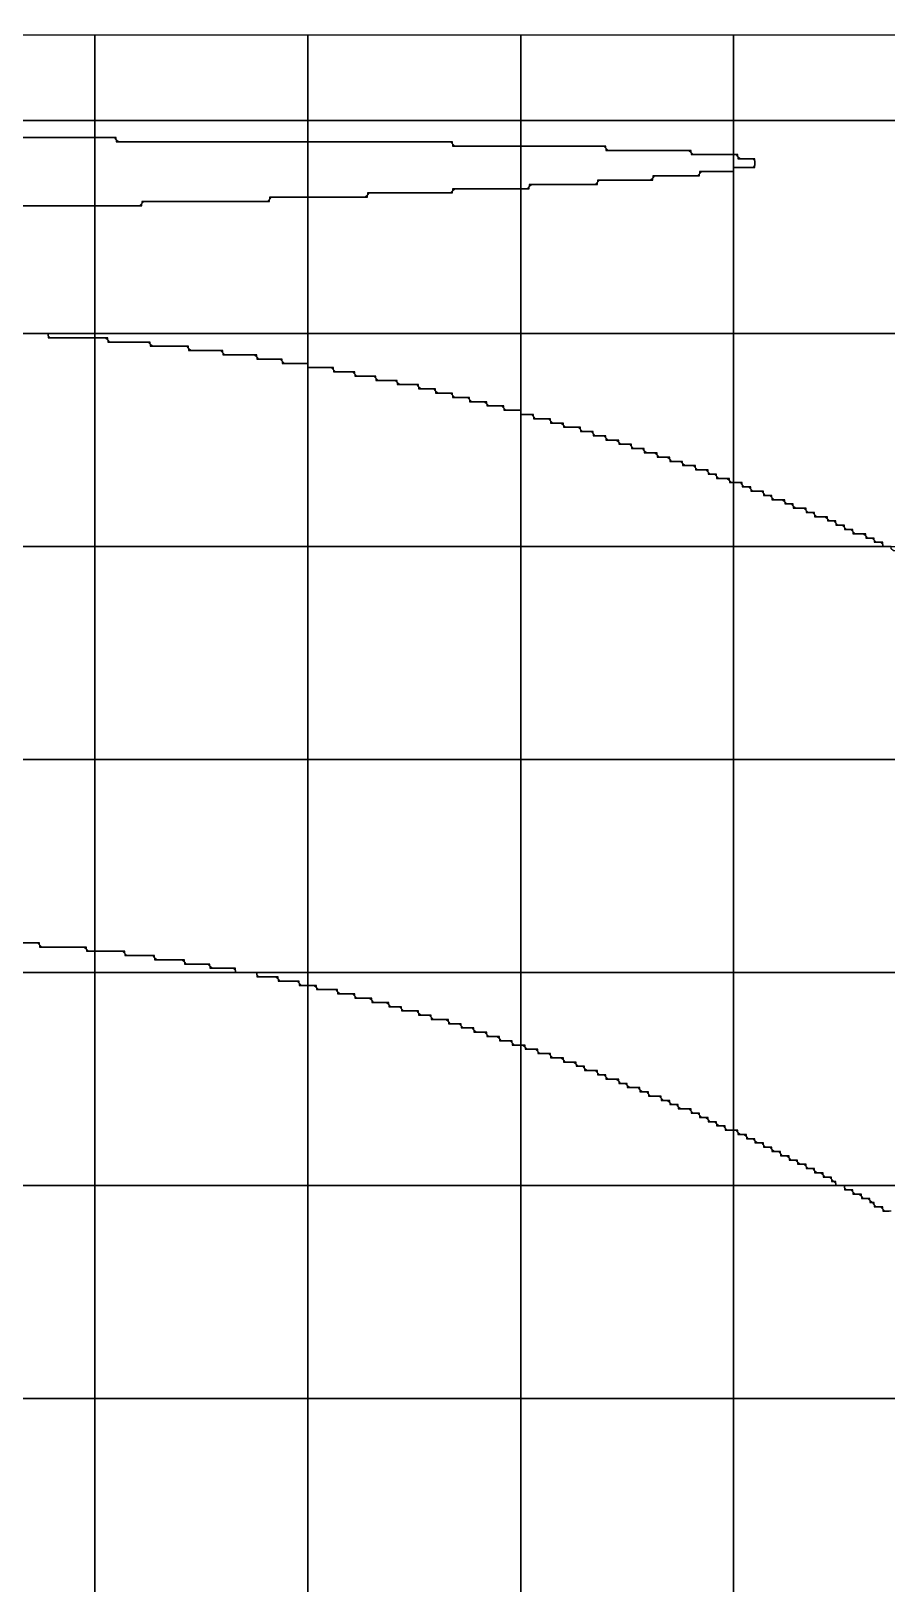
# Model space of a CAD drawing. Header units: metres. Extents: x -2.2 to 1, y -5.2 to 5.1.
# Drawn here: x -0.16 to 0.342, y 4.231 to 5.142 of the extents above; entities that cross this region are included whole.
import ezdxf

# ---------------------------------------------------------------- set-up
doc = ezdxf.new("R2010")
doc.units = ezdxf.units.M

msp = doc.modelspace()

# ---------------------------------------------------------------- linework, layer by layer
at = {"layer": '10', "color": 2}
for points in [[(-0.24793, 5.0895, 0), (-0.12293, 5.0895, 0), (-0.12293, 5.1395, 0), (-0.20418, 5.1395, 0), (-0.20543, 5.14075, 0), (-0.20543, 5.142, 0), (-0.24793, 5.142, 0), (-0.24793, 5.0895, 0)], [(-0.12293, 5.0895, 0), (0.00207, 5.0895, 0), (0.00207, 5.1395, 0), (-0.12293, 5.1395, 0), (-0.12293, 5.0895, 0)], [(0.00207, 5.0895, 0), (0.12707, 5.0895, 0), (0.12707, 5.1395, 0), (0.00207, 5.1395, 0), (0.00207, 5.0895, 0)], [(0.12707, 5.0895, 0), (0.25207, 5.0895, 0), (0.25207, 5.1395, 0), (0.12707, 5.1395, 0), (0.12707, 5.0895, 0)], [(0.25207, 5.0895, 0), (0.37707, 5.0895, 0), (0.37707, 5.1395, 0), (0.25207, 5.1395, 0), (0.25207, 5.0895, 0)], [(-0.24793, 5.082, 0), (-0.22918, 5.082, 0), (-0.22793, 5.08075, 0), (-0.22793, 5.0795, 0), (-0.12293, 5.0795, 0), (-0.12293, 5.0895, 0), (-0.24793, 5.0895, 0), (-0.24793, 5.082, 0)], [(-0.12293, 5.0795, 0), (-0.11168, 5.0795, 0), (-0.11043, 5.07825, 0), (-0.11043, 5.077, 0), (0.00207, 5.077, 0), (0.00207, 5.0895, 0), (-0.12293, 5.0895, 0), (-0.12293, 5.0795, 0)], [(0.00207, 5.077, 0), (0.08582, 5.077, 0), (0.08707, 5.07575, 0), (0.08707, 5.0745, 0), (0.12707, 5.0745, 0), (0.12707, 5.0895, 0), (0.00207, 5.0895, 0), (0.00207, 5.077, 0)], [(0.12707, 5.0745, 0), (0.17582, 5.0745, 0), (0.17707, 5.07325, 0), (0.17707, 5.072, 0), (0.22582, 5.072, 0), (0.22707, 5.07075, 0), (0.22707, 5.0695, 0), (0.25207, 5.0695, 0), (0.25207, 5.0895, 0), (0.12707, 5.0895, 0), (0.12707, 5.0745, 0)], [(0.25207, 4.9645, 0), (0.37707, 4.9645, 0), (0.37707, 5.0895, 0), (0.25207, 5.0895, 0), (0.25207, 5.0695, 0), (0.25332, 5.0695, 0), (0.25457, 5.06825, 0), (0.25457, 5.067, 0), (0.26332, 5.067, 0), (0.26457, 5.06575, 0), (0.26457, 5.06325, 0), (0.26332, 5.062, 0), (0.25207, 5.062, 0), (0.25207, 4.9645, 0)], [(0.12707, 4.9645, 0), (0.25207, 4.9645, 0), (0.25207, 5.0595, 0), (0.23207, 5.0595, 0), (0.23207, 5.05825, 0), (0.23082, 5.057, 0), (0.20457, 5.057, 0), (0.20457, 5.05575, 0), (0.20332, 5.0545, 0), (0.17207, 5.0545, 0), (0.17207, 5.05325, 0), (0.17082, 5.052, 0), (0.13207, 5.052, 0), (0.13207, 5.05075, 0), (0.13082, 5.0495, 0), (0.12707, 5.0495, 0), (0.12707, 4.9645, 0)], [(0.00207, 4.9645, 0), (0.12707, 4.9645, 0), (0.12707, 5.0495, 0), (0.08707, 5.0495, 0), (0.08707, 5.04825, 0), (0.08582, 5.047, 0), (0.03707, 5.047, 0), (0.03707, 5.04575, 0), (0.03582, 5.0445, 0), (0.00207, 5.0445, 0), (0.00207, 4.9645, 0)], [(-0.24793, 4.967, 0), (-0.20918, 4.967, 0), (-0.20793, 4.96575, 0), (-0.20793, 4.9645, 0), (-0.12293, 4.9645, 0), (-0.12293, 5.0395, 0), (-0.22918, 5.0395, 0), (-0.23043, 5.04075, 0), (-0.23043, 5.042, 0), (-0.24793, 5.042, 0), (-0.24793, 4.967, 0)], [(-0.12293, 4.9645, 0), (0.00207, 4.9645, 0), (0.00207, 5.0445, 0), (-0.02043, 5.0445, 0), (-0.02043, 5.04325, 0), (-0.02168, 5.042, 0), (-0.09543, 5.042, 0), (-0.09543, 5.04075, 0), (-0.09668, 5.0395, 0), (-0.12293, 5.0395, 0), (-0.12293, 4.9645, 0)], [(-0.15043, 4.962, 0), (-0.12293, 4.962, 0), (-0.12293, 4.9645, 0), (-0.15043, 4.9645, 0), (-0.15043, 4.962, 0)], [(-0.12293, 4.962, 0), (-0.11668, 4.962, 0), (-0.11543, 4.96075, 0), (-0.11543, 4.9595, 0), (-0.09168, 4.9595, 0), (-0.09043, 4.95825, 0), (-0.09043, 4.957, 0), (-0.06918, 4.957, 0), (-0.06793, 4.95575, 0), (-0.06793, 4.9545, 0), (-0.04918, 4.9545, 0), (-0.04793, 4.95325, 0), (-0.04793, 4.952, 0), (-0.02918, 4.952, 0), (-0.02793, 4.95075, 0), (-0.02793, 4.9495, 0), (-0.01418, 4.9495, 0), (-0.01293, 4.94825, 0), (-0.01293, 4.947, 0), (0.00207, 4.947, 0), (0.00207, 4.9645, 0), (-0.12293, 4.9645, 0), (-0.12293, 4.962, 0)], [(0.00207, 4.9445, 0), (0.01582, 4.9445, 0), (0.01707, 4.94325, 0), (0.01707, 4.942, 0), (0.02832, 4.942, 0), (0.02957, 4.94075, 0), (0.02957, 4.9395, 0), (0.04082, 4.9395, 0), (0.04207, 4.93825, 0), (0.04207, 4.937, 0), (0.05332, 4.937, 0), (0.05457, 4.93575, 0), (0.05457, 4.9345, 0), (0.06582, 4.9345, 0), (0.06707, 4.93325, 0), (0.06707, 4.932, 0), (0.07582, 4.932, 0), (0.07707, 4.93075, 0), (0.07707, 4.9295, 0), (0.08582, 4.9295, 0), (0.08707, 4.92825, 0), (0.08707, 4.927, 0), (0.09582, 4.927, 0), (0.09707, 4.92575, 0), (0.09707, 4.9245, 0), (0.10582, 4.9245, 0), (0.10707, 4.92325, 0), (0.10707, 4.922, 0), (0.11582, 4.922, 0), (0.11707, 4.92075, 0), (0.11707, 4.9195, 0), (0.12707, 4.9195, 0), (0.12707, 4.9645, 0), (0.00207, 4.9645, 0), (0.00207, 4.9445, 0)], [(0.12707, 4.917, 0), (0.13332, 4.917, 0), (0.13457, 4.91575, 0), (0.13457, 4.9145, 0), (0.14332, 4.9145, 0), (0.14457, 4.91325, 0), (0.14457, 4.912, 0), (0.15082, 4.912, 0), (0.15207, 4.91075, 0), (0.15207, 4.9095, 0), (0.16082, 4.9095, 0), (0.16207, 4.90825, 0), (0.16207, 4.907, 0), (0.16832, 4.907, 0), (0.16957, 4.90575, 0), (0.16957, 4.9045, 0), (0.17582, 4.9045, 0), (0.17707, 4.90325, 0), (0.17707, 4.902, 0), (0.18332, 4.902, 0), (0.18457, 4.90075, 0), (0.18457, 4.8995, 0), (0.19082, 4.8995, 0), (0.19207, 4.89825, 0), (0.19207, 4.897, 0), (0.19832, 4.897, 0), (0.19957, 4.89575, 0), (0.19957, 4.8945, 0), (0.20582, 4.8945, 0), (0.20707, 4.89325, 0), (0.20707, 4.892, 0), (0.21332, 4.892, 0), (0.21457, 4.89075, 0), (0.21457, 4.8895, 0), (0.22082, 4.8895, 0), (0.22207, 4.88825, 0), (0.22207, 4.887, 0), (0.22832, 4.887, 0), (0.22957, 4.88575, 0), (0.22957, 4.8845, 0), (0.23582, 4.8845, 0), (0.23707, 4.88325, 0), (0.23707, 4.882, 0), (0.24082, 4.882, 0), (0.24207, 4.88075, 0), (0.24207, 4.8795, 0), (0.24832, 4.8795, 0), (0.24957, 4.87825, 0), (0.24957, 4.877, 0), (0.25207, 4.877, 0), (0.25207, 4.9645, 0), (0.12707, 4.9645, 0), (0.12707, 4.917, 0)], [(0.37707, 4.9645, 0), (0.25207, 4.9645, 0), (0.25207, 4.877, 0)], [(0.25207, 4.877, 0), (0.25582, 4.877, 0), (0.25707, 4.87575, 0), (0.25707, 4.8745, 0), (0.26082, 4.8745, 0), (0.26207, 4.87325, 0), (0.26207, 4.872, 0), (0.26832, 4.872, 0), (0.26957, 4.87075, 0), (0.26957, 4.8695, 0), (0.27332, 4.8695, 0), (0.27457, 4.86825, 0), (0.27457, 4.867, 0), (0.28082, 4.867, 0), (0.28207, 4.86575, 0), (0.28207, 4.8645, 0), (0.28582, 4.8645, 0), (0.28707, 4.86325, 0), (0.28707, 4.862, 0), (0.29332, 4.862, 0), (0.29457, 4.86075, 0), (0.29457, 4.8595, 0), (0.29832, 4.8595, 0), (0.29957, 4.85825, 0), (0.29957, 4.857, 0), (0.30582, 4.857, 0), (0.30707, 4.85575, 0), (0.30707, 4.8545, 0), (0.31082, 4.8545, 0), (0.31207, 4.85325, 0), (0.31207, 4.852, 0), (0.31582, 4.852, 0), (0.31707, 4.85075, 0), (0.31707, 4.8495, 0), (0.32082, 4.8495, 0), (0.32207, 4.84825, 0), (0.32207, 4.847, 0), (0.32832, 4.847, 0), (0.32957, 4.84575, 0), (0.32957, 4.8445, 0), (0.33332, 4.8445, 0), (0.33457, 4.84325, 0), (0.33457, 4.842, 0), (0.33832, 4.842, 0), (0.33957, 4.84075, 0), (0.33957, 4.8395, 0), (0.37707, 4.8395, 0)]]:
    msp.add_polyline3d(points, dxfattribs=at)
at = {"layer": '8', "color": 3}
for points in [[(-0.24793, 4.5895, 0), (-0.12293, 4.5895, 0), (-0.12293, 4.602, 0), (-0.12668, 4.602, 0), (-0.12793, 4.60325, 0), (-0.12793, 4.6045, 0), (-0.15418, 4.6045, 0), (-0.15543, 4.60575, 0), (-0.15543, 4.607, 0), (-0.19418, 4.607, 0), (-0.19543, 4.60825, 0), (-0.19543, 4.6095, 0), (-0.24793, 4.6095, 0), (-0.24793, 4.5895, 0)], [(-0.12293, 4.5895, 0), (-0.04043, 4.5895, 0), (-0.04043, 4.592, 0), (-0.05418, 4.592, 0), (-0.05543, 4.59325, 0), (-0.05543, 4.5945, 0), (-0.06918, 4.5945, 0), (-0.07043, 4.59575, 0), (-0.07043, 4.597, 0), (-0.08668, 4.597, 0), (-0.08793, 4.59825, 0), (-0.08793, 4.5995, 0), (-0.10418, 4.5995, 0), (-0.10543, 4.60075, 0), (-0.10543, 4.602, 0), (-0.12293, 4.602, 0), (-0.12293, 4.5895, 0)], [(-0.24793, 4.4645, 0), (-0.12293, 4.4645, 0), (-0.12293, 4.5895, 0), (-0.24793, 4.5895, 0), (-0.24793, 4.4645, 0)], [(-0.12293, 4.4645, 0), (0.00207, 4.4645, 0), (0.00207, 4.582, 0), (-0.00168, 4.582, 0), (-0.00293, 4.58325, 0), (-0.00293, 4.5845, 0), (-0.01418, 4.5845, 0), (-0.01543, 4.58575, 0), (-0.01543, 4.587, 0), (-0.02668, 4.587, 0), (-0.02793, 4.58825, 0), (-0.02793, 4.5895, 0), (-0.12293, 4.5895, 0), (-0.12293, 4.4645, 0)], [(0.00207, 4.4645, 0), (0.12707, 4.4645, 0), (0.12707, 4.547, 0), (0.12332, 4.547, 0), (0.12207, 4.54825, 0), (0.12207, 4.5495, 0), (0.11582, 4.5495, 0), (0.11457, 4.55075, 0), (0.11457, 4.552, 0), (0.10832, 4.552, 0), (0.10707, 4.55325, 0), (0.10707, 4.5545, 0), (0.10082, 4.5545, 0), (0.09957, 4.55575, 0), (0.09957, 4.557, 0), (0.09332, 4.557, 0), (0.09207, 4.55825, 0), (0.09207, 4.5595, 0), (0.08582, 4.5595, 0), (0.08457, 4.56075, 0), (0.08457, 4.562, 0), (0.07582, 4.562, 0), (0.07457, 4.56325, 0), (0.07457, 4.5645, 0), (0.06832, 4.5645, 0), (0.06707, 4.56575, 0), (0.06707, 4.567, 0), (0.05832, 4.567, 0), (0.05707, 4.56825, 0), (0.05707, 4.5695, 0), (0.05082, 4.5695, 0), (0.04957, 4.57075, 0), (0.04957, 4.572, 0), (0.04082, 4.572, 0), (0.03957, 4.57325, 0), (0.03957, 4.5745, 0), (0.03082, 4.5745, 0), (0.02957, 4.57575, 0), (0.02957, 4.577, 0), (0.02082, 4.577, 0), (0.01957, 4.57825, 0), (0.01957, 4.5795, 0), (0.00832, 4.5795, 0), (0.00707, 4.58075, 0), (0.00707, 4.582, 0), (0.00207, 4.582, 0), (0.00207, 4.4645, 0)], [(0.12707, 4.4645, 0), (0.25207, 4.4645, 0), (0.25207, 4.497, 0), (0.24832, 4.497, 0), (0.24707, 4.49825, 0), (0.24707, 4.4995, 0), (0.24332, 4.4995, 0), (0.24207, 4.50075, 0), (0.24207, 4.502, 0), (0.23832, 4.502, 0), (0.23707, 4.50325, 0), (0.23707, 4.5045, 0), (0.23332, 4.5045, 0), (0.23207, 4.50575, 0), (0.23207, 4.507, 0), (0.22832, 4.507, 0), (0.22707, 4.50825, 0), (0.22707, 4.5095, 0), (0.22082, 4.5095, 0), (0.21957, 4.51075, 0), (0.21957, 4.512, 0), (0.21582, 4.512, 0), (0.21457, 4.51325, 0), (0.21457, 4.5145, 0), (0.21082, 4.5145, 0), (0.20957, 4.51575, 0), (0.20957, 4.517, 0), (0.20332, 4.517, 0), (0.20207, 4.51825, 0), (0.20207, 4.5195, 0), (0.19832, 4.5195, 0), (0.19707, 4.52075, 0), (0.19707, 4.522, 0), (0.19082, 4.522, 0), (0.18957, 4.52325, 0), (0.18957, 4.5245, 0), (0.18582, 4.5245, 0), (0.18457, 4.52575, 0), (0.18457, 4.527, 0), (0.17832, 4.527, 0), (0.17707, 4.52825, 0), (0.17707, 4.5295, 0), (0.17332, 4.5295, 0), (0.17207, 4.53075, 0), (0.17207, 4.532, 0), (0.16582, 4.532, 0), (0.16457, 4.53325, 0), (0.16457, 4.5345, 0), (0.16082, 4.5345, 0), (0.15957, 4.53575, 0), (0.15957, 4.537, 0), (0.15332, 4.537, 0), (0.15207, 4.53825, 0), (0.15207, 4.5395, 0), (0.14582, 4.5395, 0), (0.14457, 4.54075, 0), (0.14457, 4.542, 0), (0.13832, 4.542, 0), (0.13707, 4.54325, 0), (0.13707, 4.5445, 0), (0.13082, 4.5445, 0), (0.12957, 4.54575, 0), (0.12957, 4.547, 0), (0.12707, 4.547, 0), (0.12707, 4.4645, 0)], [(0.25207, 4.4645, 0), (0.31207, 4.4645, 0), (0.31207, 4.467, 0), (0.31082, 4.467, 0), (0.30957, 4.46825, 0), (0.30957, 4.4695, 0), (0.30582, 4.4695, 0), (0.30457, 4.47075, 0), (0.30457, 4.472, 0), (0.30082, 4.472, 0), (0.29957, 4.47325, 0), (0.29957, 4.4745, 0), (0.29582, 4.4745, 0), (0.29457, 4.47575, 0), (0.29457, 4.477, 0), (0.29082, 4.477, 0), (0.28957, 4.47825, 0), (0.28957, 4.4795, 0), (0.28582, 4.4795, 0), (0.28457, 4.48075, 0), (0.28457, 4.482, 0), (0.28082, 4.482, 0), (0.27957, 4.48325, 0), (0.27957, 4.4845, 0), (0.27582, 4.4845, 0), (0.27457, 4.48575, 0), (0.27457, 4.487, 0), (0.27082, 4.487, 0), (0.26957, 4.48825, 0), (0.26957, 4.4895, 0), (0.26582, 4.4895, 0), (0.26457, 4.49075, 0), (0.26457, 4.492, 0), (0.26082, 4.492, 0), (0.25957, 4.49325, 0), (0.25957, 4.4945, 0), (0.25582, 4.4945, 0), (0.25457, 4.49575, 0), (0.25457, 4.497, 0), (0.25207, 4.497, 0), (0.25207, 4.4645, 0)], [(-0.24793, 4.3395, 0), (-0.12293, 4.3395, 0), (-0.12293, 4.4645, 0), (-0.24793, 4.4645, 0), (-0.24793, 4.3395, 0)], [(-0.12293, 4.3395, 0), (0.00207, 4.3395, 0), (0.00207, 4.4645, 0), (-0.12293, 4.4645, 0), (-0.12293, 4.3395, 0)], [(0.00207, 4.3395, 0), (0.12707, 4.3395, 0), (0.12707, 4.4645, 0), (0.00207, 4.4645, 0), (0.00207, 4.3395, 0)], [(0.12707, 4.3395, 0), (0.25207, 4.3395, 0), (0.25207, 4.4645, 0), (0.12707, 4.4645, 0), (0.12707, 4.3395, 0)], [(0.34457, 4.4495, 0), (0.34082, 4.4495, 0), (0.33957, 4.45075, 0), (0.33957, 4.452, 0), (0.33582, 4.452, 0), (0.33457, 4.45325, 0), (0.33457, 4.4545, 0), (0.33332, 4.4545, 0), (0.33207, 4.45575, 0), (0.33207, 4.457, 0), (0.32832, 4.457, 0), (0.32707, 4.45825, 0), (0.32707, 4.4595, 0), (0.32332, 4.4595, 0), (0.32207, 4.46075, 0), (0.32207, 4.462, 0), (0.31832, 4.462, 0), (0.31707, 4.46325, 0), (0.31707, 4.4645, 0), (0.25207, 4.4645, 0), (0.25207, 4.3395, 0)], [(-0.24793, 4.2145, 0), (-0.12293, 4.2145, 0), (-0.12293, 4.3395, 0), (-0.24793, 4.3395, 0), (-0.24793, 4.2145, 0)], [(-0.12293, 4.2145, 0), (0.00207, 4.2145, 0), (0.00207, 4.3395, 0), (-0.12293, 4.3395, 0), (-0.12293, 4.2145, 0)], [(0.00207, 4.2145, 0), (0.12707, 4.2145, 0), (0.12707, 4.3395, 0), (0.00207, 4.3395, 0), (0.00207, 4.2145, 0)], [(0.12707, 4.2145, 0), (0.25207, 4.2145, 0), (0.25207, 4.3395, 0), (0.12707, 4.3395, 0), (0.12707, 4.2145, 0)], [(0.25207, 4.2145, 0), (0.37707, 4.2145, 0), (0.37707, 4.3395, 0), (0.25207, 4.3395, 0), (0.25207, 4.2145, 0)], [(0.25207, 4.3395, 0), (0.37707, 4.3395, 0)]]:
    msp.add_polyline3d(points, dxfattribs=at)
at = {"layer": '9', "color": 5}
for points in [[(-0.24793, 5.042, 0), (-0.23168, 5.042, 0), (-0.23043, 5.04075, 0), (-0.23043, 5.0395, 0), (-0.12293, 5.0395, 0), (-0.12293, 5.0795, 0), (-0.22668, 5.0795, 0), (-0.22793, 5.08075, 0), (-0.22793, 5.082, 0), (-0.24793, 5.082, 0), (-0.24793, 5.042, 0)], [(-0.12293, 5.0395, 0), (-0.09543, 5.0395, 0), (-0.09543, 5.04075, 0), (-0.09418, 5.042, 0), (-0.02043, 5.042, 0), (-0.02043, 5.04325, 0), (-0.01918, 5.0445, 0), (0.00207, 5.0445, 0), (0.00207, 5.077, 0), (-0.10918, 5.077, 0), (-0.11043, 5.07825, 0), (-0.11043, 5.0795, 0), (-0.12293, 5.0795, 0), (-0.12293, 5.0395, 0)], [(0.00207, 5.0445, 0), (0.03707, 5.0445, 0), (0.03707, 5.04575, 0), (0.03832, 5.047, 0), (0.08707, 5.047, 0), (0.08707, 5.04825, 0), (0.08832, 5.0495, 0), (0.12707, 5.0495, 0), (0.12707, 5.0745, 0), (0.08832, 5.0745, 0), (0.08707, 5.07575, 0), (0.08707, 5.077, 0), (0.00207, 5.077, 0), (0.00207, 5.0445, 0)], [(0.12707, 5.0495, 0), (0.13207, 5.0495, 0), (0.13207, 5.05075, 0), (0.13332, 5.052, 0), (0.17207, 5.052, 0), (0.17207, 5.05325, 0), (0.17332, 5.0545, 0), (0.20457, 5.0545, 0), (0.20457, 5.05575, 0), (0.20582, 5.057, 0), (0.23207, 5.057, 0), (0.23207, 5.05825, 0), (0.23332, 5.0595, 0), (0.25207, 5.0595, 0), (0.25207, 5.0695, 0), (0.22832, 5.0695, 0), (0.22707, 5.07075, 0), (0.22707, 5.072, 0), (0.17832, 5.072, 0), (0.17707, 5.07325, 0), (0.17707, 5.0745, 0), (0.12707, 5.0745, 0), (0.12707, 5.0495, 0)], [(0.25207, 5.062, 0), (0.26457, 5.062, 0), (0.26457, 5.067, 0), (0.25582, 5.067, 0), (0.25457, 5.06825, 0), (0.25457, 5.0695, 0), (0.25207, 5.0695, 0), (0.25207, 5.062, 0)], [(-0.24793, 4.8395, 0), (-0.12293, 4.8395, 0), (-0.12293, 4.962, 0), (-0.14918, 4.962, 0), (-0.15043, 4.96325, 0), (-0.15043, 4.9645, 0), (-0.24793, 4.9645, 0), (-0.24793, 4.8395, 0)], [(-0.12293, 4.8395, 0), (0.00207, 4.8395, 0), (0.00207, 4.947, 0), (-0.01168, 4.947, 0), (-0.01293, 4.94825, 0), (-0.01293, 4.9495, 0), (-0.02668, 4.9495, 0), (-0.02793, 4.95075, 0), (-0.02793, 4.952, 0), (-0.04668, 4.952, 0), (-0.04793, 4.95325, 0), (-0.04793, 4.9545, 0), (-0.06668, 4.9545, 0), (-0.06793, 4.95575, 0), (-0.06793, 4.957, 0), (-0.08918, 4.957, 0), (-0.09043, 4.95825, 0), (-0.09043, 4.9595, 0), (-0.11418, 4.9595, 0), (-0.11543, 4.96075, 0), (-0.11543, 4.962, 0), (-0.12293, 4.962, 0), (-0.12293, 4.8395, 0)], [(0.00207, 4.8395, 0), (0.12707, 4.8395, 0), (0.12707, 4.9195, 0), (0.11832, 4.9195, 0), (0.11707, 4.92075, 0), (0.11707, 4.922, 0), (0.10832, 4.922, 0), (0.10707, 4.92325, 0), (0.10707, 4.9245, 0), (0.09832, 4.9245, 0), (0.09707, 4.92575, 0), (0.09707, 4.927, 0), (0.08832, 4.927, 0), (0.08707, 4.92825, 0), (0.08707, 4.9295, 0), (0.07832, 4.9295, 0), (0.07707, 4.93075, 0), (0.07707, 4.932, 0), (0.06832, 4.932, 0), (0.06707, 4.93325, 0), (0.06707, 4.9345, 0), (0.05582, 4.9345, 0), (0.05457, 4.93575, 0), (0.05457, 4.937, 0), (0.04332, 4.937, 0), (0.04207, 4.93825, 0), (0.04207, 4.9395, 0), (0.03082, 4.9395, 0), (0.02957, 4.94075, 0), (0.02957, 4.942, 0), (0.01832, 4.942, 0), (0.01707, 4.94325, 0), (0.01707, 4.9445, 0), (0.00207, 4.9445, 0), (0.00207, 4.8395, 0)], [(0.12707, 4.8395, 0), (0.25207, 4.8395, 0), (0.25207, 4.877, 0), (0.25082, 4.877, 0), (0.24957, 4.87825, 0), (0.24957, 4.8795, 0), (0.24332, 4.8795, 0), (0.24207, 4.88075, 0), (0.24207, 4.882, 0), (0.23832, 4.882, 0), (0.23707, 4.88325, 0), (0.23707, 4.8845, 0), (0.23082, 4.8845, 0), (0.22957, 4.88575, 0), (0.22957, 4.887, 0), (0.22332, 4.887, 0), (0.22207, 4.88825, 0), (0.22207, 4.8895, 0), (0.21582, 4.8895, 0), (0.21457, 4.89075, 0), (0.21457, 4.892, 0), (0.20832, 4.892, 0), (0.20707, 4.89325, 0), (0.20707, 4.8945, 0), (0.20082, 4.8945, 0), (0.19957, 4.89575, 0), (0.19957, 4.897, 0), (0.19332, 4.897, 0), (0.19207, 4.89825, 0), (0.19207, 4.8995, 0), (0.18582, 4.8995, 0), (0.18457, 4.90075, 0), (0.18457, 4.902, 0), (0.17832, 4.902, 0), (0.17707, 4.90325, 0), (0.17707, 4.9045, 0), (0.17082, 4.9045, 0), (0.16957, 4.90575, 0), (0.16957, 4.907, 0), (0.16332, 4.907, 0), (0.16207, 4.90825, 0), (0.16207, 4.9095, 0), (0.15332, 4.9095, 0), (0.15207, 4.91075, 0), (0.15207, 4.912, 0), (0.14582, 4.912, 0), (0.14457, 4.91325, 0), (0.14457, 4.9145, 0), (0.13582, 4.9145, 0), (0.13457, 4.91575, 0), (0.13457, 4.917, 0), (0.12707, 4.917, 0), (0.12707, 4.8395, 0)], [(0.25207, 4.8395, 0), (0.33957, 4.8395, 0), (0.33957, 4.842, 0), (0.33582, 4.842, 0), (0.33457, 4.84325, 0), (0.33457, 4.8445, 0), (0.33082, 4.8445, 0), (0.32957, 4.84575, 0), (0.32957, 4.847, 0), (0.32332, 4.847, 0), (0.32207, 4.84825, 0), (0.32207, 4.8495, 0), (0.31832, 4.8495, 0), (0.31707, 4.85075, 0), (0.31707, 4.852, 0), (0.31332, 4.852, 0), (0.31207, 4.85325, 0), (0.31207, 4.8545, 0), (0.30832, 4.8545, 0), (0.30707, 4.85575, 0), (0.30707, 4.857, 0), (0.30082, 4.857, 0), (0.29957, 4.85825, 0), (0.29957, 4.8595, 0), (0.29582, 4.8595, 0), (0.29457, 4.86075, 0), (0.29457, 4.862, 0), (0.28832, 4.862, 0), (0.28707, 4.86325, 0), (0.28707, 4.8645, 0), (0.28332, 4.8645, 0), (0.28207, 4.86575, 0), (0.28207, 4.867, 0), (0.27582, 4.867, 0), (0.27457, 4.86825, 0), (0.27457, 4.8695, 0), (0.27082, 4.8695, 0), (0.26957, 4.87075, 0), (0.26957, 4.872, 0), (0.26332, 4.872, 0), (0.26207, 4.87325, 0), (0.26207, 4.8745, 0), (0.25832, 4.8745, 0), (0.25707, 4.87575, 0), (0.25707, 4.877, 0), (0.25207, 4.877, 0), (0.25207, 4.8395, 0)], [(-0.24793, 4.7145, 0), (-0.12293, 4.7145, 0), (-0.12293, 4.8395, 0), (-0.24793, 4.8395, 0), (-0.24793, 4.7145, 0)], [(-0.12293, 4.7145, 0), (0.00207, 4.7145, 0), (0.00207, 4.8395, 0), (-0.12293, 4.8395, 0), (-0.12293, 4.7145, 0)], [(0.00207, 4.7145, 0), (0.12707, 4.7145, 0), (0.12707, 4.8395, 0), (0.00207, 4.8395, 0), (0.00207, 4.7145, 0)], [(0.12707, 4.7145, 0), (0.25207, 4.7145, 0), (0.25207, 4.8395, 0), (0.12707, 4.8395, 0), (0.12707, 4.7145, 0)], [(0.25207, 4.7145, 0), (0.37707, 4.7145, 0), (0.37707, 4.8245, 0), (0.37332, 4.8245, 0), (0.37207, 4.82575, 0), (0.37207, 4.827, 0), (0.36832, 4.827, 0), (0.36707, 4.82825, 0), (0.36707, 4.8295, 0), (0.36332, 4.8295, 0), (0.36207, 4.83075, 0), (0.36207, 4.832, 0), (0.35832, 4.832, 0), (0.35707, 4.83325, 0), (0.35707, 4.8345, 0), (0.35332, 4.8345, 0), (0.35207, 4.83575, 0), (0.35207, 4.837, 0), (0.34582, 4.837, 0), (0.34457, 4.83825, 0), (0.34457, 4.8395, 0), (0.25207, 4.8395, 0), (0.25207, 4.7145, 0)], [(-0.24793, 4.6095, 0), (-0.19668, 4.6095, 0), (-0.19543, 4.60825, 0), (-0.19543, 4.607, 0), (-0.15668, 4.607, 0), (-0.15543, 4.60575, 0), (-0.15543, 4.6045, 0), (-0.12918, 4.6045, 0), (-0.12793, 4.60325, 0), (-0.12793, 4.602, 0), (-0.12293, 4.602, 0), (-0.12293, 4.7145, 0), (-0.24793, 4.7145, 0), (-0.24793, 4.6095, 0)], [(-0.12293, 4.602, 0), (-0.10668, 4.602, 0), (-0.10543, 4.60075, 0), (-0.10543, 4.5995, 0), (-0.08918, 4.5995, 0), (-0.08793, 4.59825, 0), (-0.08793, 4.597, 0), (-0.07168, 4.597, 0), (-0.07043, 4.59575, 0), (-0.07043, 4.5945, 0), (-0.05668, 4.5945, 0), (-0.05543, 4.59325, 0), (-0.05543, 4.592, 0), (-0.04168, 4.592, 0), (-0.04043, 4.59075, 0), (-0.04043, 4.5895, 0), (0.00207, 4.5895, 0), (0.00207, 4.7145, 0), (-0.12293, 4.7145, 0), (-0.12293, 4.602, 0)], [(0.00207, 4.5895, 0), (0.12707, 4.5895, 0), (0.12707, 4.7145, 0), (0.00207, 4.7145, 0), (0.00207, 4.5895, 0)], [(0.12707, 4.5895, 0), (0.25207, 4.5895, 0), (0.25207, 4.7145, 0), (0.12707, 4.7145, 0), (0.12707, 4.5895, 0)], [(0.25207, 4.5895, 0), (0.37707, 4.5895, 0), (0.37707, 4.7145, 0), (0.25207, 4.7145, 0), (0.25207, 4.5895, 0)], [(-0.02793, 4.587, 0), (-0.01668, 4.587, 0), (-0.01543, 4.58575, 0), (-0.01543, 4.5845, 0), (-0.00418, 4.5845, 0), (-0.00293, 4.58325, 0), (-0.00293, 4.582, 0), (0.00207, 4.582, 0), (0.00207, 4.5895, 0), (-0.02793, 4.5895, 0), (-0.02793, 4.587, 0)], [(0.00207, 4.582, 0), (0.00582, 4.582, 0), (0.00707, 4.58075, 0), (0.00707, 4.5795, 0), (0.01832, 4.5795, 0), (0.01957, 4.57825, 0), (0.01957, 4.577, 0), (0.02832, 4.577, 0), (0.02957, 4.57575, 0), (0.02957, 4.5745, 0), (0.03832, 4.5745, 0), (0.03957, 4.57325, 0), (0.03957, 4.572, 0), (0.04832, 4.572, 0), (0.04957, 4.57075, 0), (0.04957, 4.5695, 0), (0.05582, 4.5695, 0), (0.05707, 4.56825, 0), (0.05707, 4.567, 0), (0.06582, 4.567, 0), (0.06707, 4.56575, 0), (0.06707, 4.5645, 0), (0.07332, 4.5645, 0), (0.07457, 4.56325, 0), (0.07457, 4.562, 0), (0.08332, 4.562, 0), (0.08457, 4.56075, 0), (0.08457, 4.5595, 0), (0.09082, 4.5595, 0), (0.09207, 4.55825, 0), (0.09207, 4.557, 0), (0.09832, 4.557, 0), (0.09957, 4.55575, 0), (0.09957, 4.5545, 0), (0.10582, 4.5545, 0), (0.10707, 4.55325, 0), (0.10707, 4.552, 0), (0.11332, 4.552, 0), (0.11457, 4.55075, 0), (0.11457, 4.5495, 0), (0.12082, 4.5495, 0), (0.12207, 4.54825, 0), (0.12207, 4.547, 0), (0.12707, 4.547, 0), (0.12707, 4.5895, 0), (0.00207, 4.5895, 0), (0.00207, 4.582, 0)], [(0.12707, 4.547, 0), (0.12832, 4.547, 0), (0.12957, 4.54575, 0), (0.12957, 4.5445, 0), (0.13582, 4.5445, 0), (0.13707, 4.54325, 0), (0.13707, 4.542, 0), (0.14332, 4.542, 0), (0.14457, 4.54075, 0), (0.14457, 4.5395, 0), (0.15082, 4.5395, 0), (0.15207, 4.53825, 0), (0.15207, 4.537, 0), (0.15832, 4.537, 0), (0.15957, 4.53575, 0), (0.15957, 4.5345, 0), (0.16332, 4.5345, 0), (0.16457, 4.53325, 0), (0.16457, 4.532, 0), (0.17082, 4.532, 0), (0.17207, 4.53075, 0), (0.17207, 4.5295, 0), (0.17582, 4.5295, 0), (0.17707, 4.52825, 0), (0.17707, 4.527, 0), (0.18332, 4.527, 0), (0.18457, 4.52575, 0), (0.18457, 4.5245, 0), (0.18832, 4.5245, 0), (0.18957, 4.52325, 0), (0.18957, 4.522, 0), (0.19582, 4.522, 0), (0.19707, 4.52075, 0), (0.19707, 4.5195, 0), (0.20082, 4.5195, 0), (0.20207, 4.51825, 0), (0.20207, 4.517, 0), (0.20832, 4.517, 0), (0.20957, 4.51575, 0), (0.20957, 4.5145, 0), (0.21332, 4.5145, 0), (0.21457, 4.51325, 0), (0.21457, 4.512, 0), (0.21832, 4.512, 0), (0.21957, 4.51075, 0), (0.21957, 4.5095, 0), (0.22582, 4.5095, 0), (0.22707, 4.50825, 0), (0.22707, 4.507, 0), (0.23082, 4.507, 0), (0.23207, 4.50575, 0), (0.23207, 4.5045, 0), (0.23582, 4.5045, 0), (0.23707, 4.50325, 0), (0.23707, 4.502, 0), (0.24082, 4.502, 0), (0.24207, 4.50075, 0), (0.24207, 4.4995, 0), (0.24582, 4.4995, 0), (0.24707, 4.49825, 0), (0.24707, 4.497, 0), (0.25207, 4.497, 0), (0.25207, 4.5895, 0), (0.12707, 4.5895, 0), (0.12707, 4.547, 0)], [(0.37707, 4.5895, 0), (0.25207, 4.5895, 0), (0.25207, 4.497, 0)], [(0.25207, 4.497, 0), (0.25332, 4.497, 0), (0.25457, 4.49575, 0), (0.25457, 4.4945, 0), (0.25832, 4.4945, 0), (0.25957, 4.49325, 0), (0.25957, 4.492, 0), (0.26332, 4.492, 0), (0.26457, 4.49075, 0), (0.26457, 4.4895, 0), (0.26832, 4.4895, 0), (0.26957, 4.48825, 0), (0.26957, 4.487, 0), (0.27332, 4.487, 0), (0.27457, 4.48575, 0), (0.27457, 4.4845, 0), (0.27832, 4.4845, 0), (0.27957, 4.48325, 0), (0.27957, 4.482, 0), (0.28332, 4.482, 0), (0.28457, 4.48075, 0), (0.28457, 4.4795, 0), (0.28832, 4.4795, 0), (0.28957, 4.47825, 0), (0.28957, 4.477, 0), (0.29332, 4.477, 0), (0.29457, 4.47575, 0), (0.29457, 4.4745, 0), (0.29832, 4.4745, 0), (0.29957, 4.47325, 0), (0.29957, 4.472, 0), (0.30332, 4.472, 0), (0.30457, 4.47075, 0), (0.30457, 4.4695, 0), (0.30832, 4.4695, 0), (0.30957, 4.46825, 0), (0.30957, 4.467, 0), (0.31082, 4.467, 0), (0.31207, 4.46575, 0), (0.31207, 4.4645, 0), (0.37707, 4.4645, 0)], [(0.37707, 4.4645, 0), (0.31707, 4.4645, 0), (0.31707, 4.462, 0)], [(0.31707, 4.462, 0), (0.32082, 4.462, 0), (0.32207, 4.46075, 0), (0.32207, 4.4595, 0), (0.32582, 4.4595, 0), (0.32707, 4.45825, 0), (0.32707, 4.457, 0), (0.33082, 4.457, 0), (0.33207, 4.45575, 0), (0.33207, 4.4545, 0), (0.33332, 4.4545, 0), (0.33457, 4.45325, 0), (0.33457, 4.452, 0), (0.33832, 4.452, 0), (0.33957, 4.45075, 0), (0.33957, 4.4495, 0), (0.34332, 4.4495, 0)]]:
    msp.add_polyline3d(points, dxfattribs=at)

doc.saveas('drawing.dxf')
